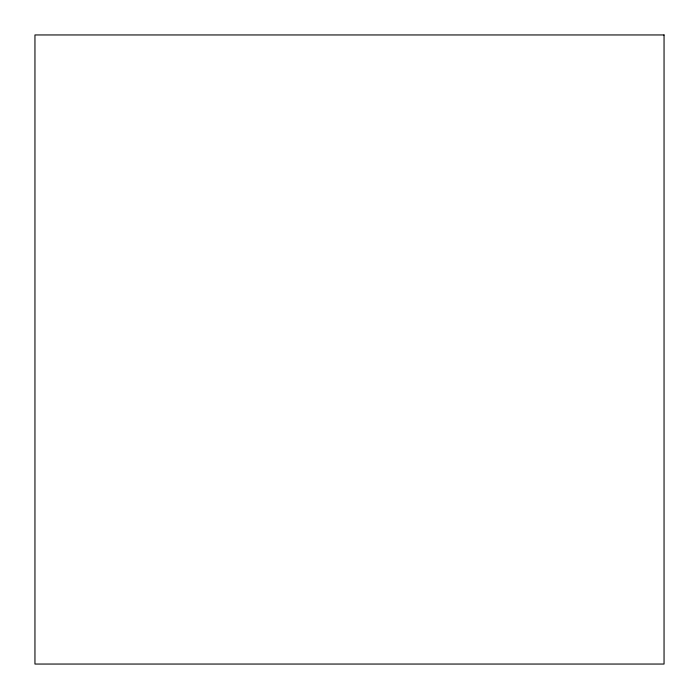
<?xml version="1.0" encoding="UTF-8"?>
<svg xmlns="http://www.w3.org/2000/svg" width="699" height="699" viewBox="0 0 699 699"><rect width="100%" height="100%" fill="white"/><g stroke="black" fill="none" stroke-linecap="round" stroke-linejoin="round"><path stroke-width="1.05" d="M664.05 34.95L34.95 34.95L34.95 664.05L664.05 664.05L664.05 34.95"/></g></svg>
